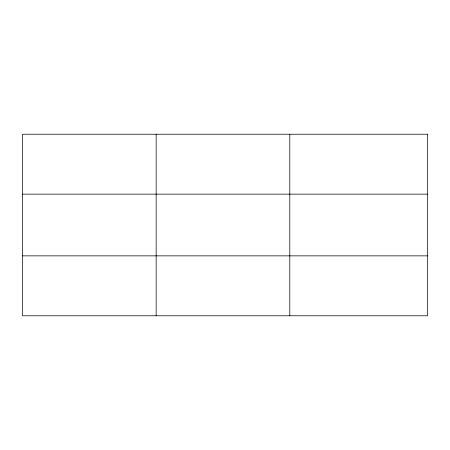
<?xml version="1.0" encoding="UTF-8"?>
<svg xmlns="http://www.w3.org/2000/svg" width="450" height="450" viewBox="0 0 450 450"><rect width="100%" height="100%" fill="white"/><g stroke="black" fill="none" stroke-linecap="round" stroke-linejoin="round"><path stroke-width="0.67" d="M156.15 315.771L156.15 134.229M289.8 315.771L289.8 134.229M22.5 194.141L427.5 194.141M22.5 255.859L427.5 255.859M427.5 134.229L427.5 315.771L22.5 315.771L22.5 134.229L427.5 134.229"/></g></svg>
